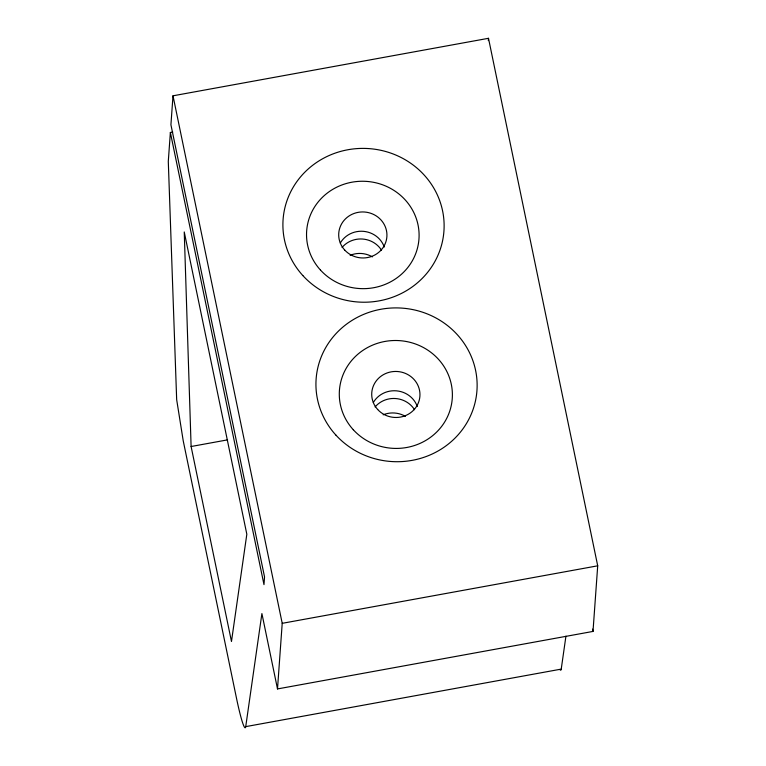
<?xml version="1.0" encoding="UTF-8"?>
<svg xmlns="http://www.w3.org/2000/svg" width="766" height="766" viewBox="0 0 766 766"><rect width="100%" height="100%" fill="white"/><g stroke="black" fill="none" stroke-linecap="round" stroke-linejoin="round"><path stroke-width="1.15" d="M172.723 132.049L170.368 132.48L168.29 161.425L176.668 399.661L183.218 440.785L236.56 698.525A43.873 3.437 79.7 0 0 245.733 726.628L561.229 669.111L565.94 636.144M245.733 726.628L261.905 613.576L277.503 688.931L592.999 631.423L597.71 565.815L488.497 38.3L173.001 95.807L170.923 124.753L264.538 576.913L263.983 584.63L170.368 132.48M277.503 688.931L282.214 623.323L173.001 95.807M488.325 40.617L488.497 38.3M191.107 446.511L184.242 231.954L246.824 534.218L231.476 641.487L191.107 446.511L227.598 439.856M282.214 623.323L597.71 565.815M592.52 629.106L592.999 631.423M561.229 669.111A43.873 3.437 79.7 0 1 560.07 669.762M375.101 406.938A24.129 23.009 4.1 0 1 414.54 409.695M342.086 247.428A24.129 23.009 4.1 0 1 381.516 250.195M373.32 402.523A24.129 23.009 4.1 0 1 396.587 390.851A24.129 23.009 4.1 0 1 417.307 406.535M340.305 243.023A24.129 23.009 4.1 0 1 363.563 231.342A24.129 23.009 4.1 0 1 384.283 247.025M383.172 414.818A24.129 23.009 4.1 0 1 405.405 416.369M350.148 255.308A24.129 23.009 4.1 0 1 372.381 256.869M302.848 275.569A80.631 76.897 4.1 0 0 439.818 250.606A80.631 76.897 4.1 0 0 347.869 149.753A80.631 76.897 4.1 0 0 302.848 275.569M335.872 435.069A80.631 76.897 4.1 0 0 472.833 410.107A80.631 76.897 4.1 0 0 380.894 309.263A80.631 76.897 4.1 0 0 335.872 435.069M344.662 249.994A24.129 23.009 4.1 0 0 385.652 242.525A24.129 23.009 4.1 0 0 358.134 212.354A24.129 23.009 4.1 0 0 344.662 249.994M320.466 270.053A56.291 53.687 4.1 0 0 416.091 252.617A56.291 53.687 4.1 0 0 351.9 182.203A56.291 53.687 4.1 0 0 320.466 270.053M377.686 409.504A24.129 23.009 4.1 0 0 418.676 402.026A24.129 23.009 4.1 0 0 391.158 371.855A24.129 23.009 4.1 0 0 377.686 409.504M353.279 429.726A56.569 53.955 4.1 0 0 449.374 412.204A56.569 53.955 4.1 0 0 384.867 341.454A56.569 53.955 4.1 0 0 353.279 429.726"/></g></svg>
